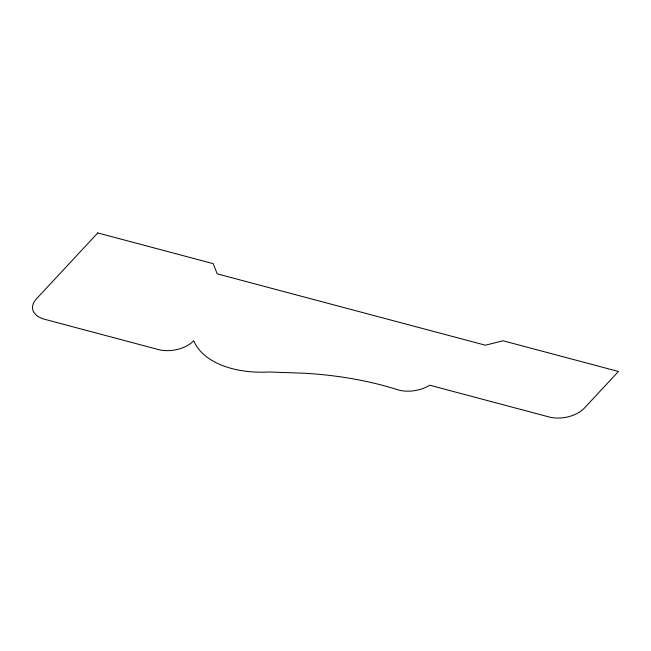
<?xml version="1.0" encoding="UTF-8"?>
<svg xmlns="http://www.w3.org/2000/svg" width="651" height="651" viewBox="0 0 651 651"><rect width="100%" height="100%" fill="white"/><g stroke="black" fill="none" stroke-linecap="round" stroke-linejoin="round"><path stroke-width="0.98" d="M97.796 232.944L36.456 298.842A25.877 15.315 -10 0 0 44.52 319.259L158.413 349.563A25.877 15.315 -10 0 0 193.738 340.693A86.827 51.405 -10 0 0 269.27 371.99L304.481 373.251A303.765 179.831 -10 0 1 398.274 389.941A26.61 15.754 -10 0 0 429.733 385.213L549.053 416.965A25.877 15.315 -10 0 0 584.378 408.096L618.45 371.485L503.052 340.774L485.386 345.209L217.222 273.859L213.194 263.647L97.796 232.944"/></g></svg>
